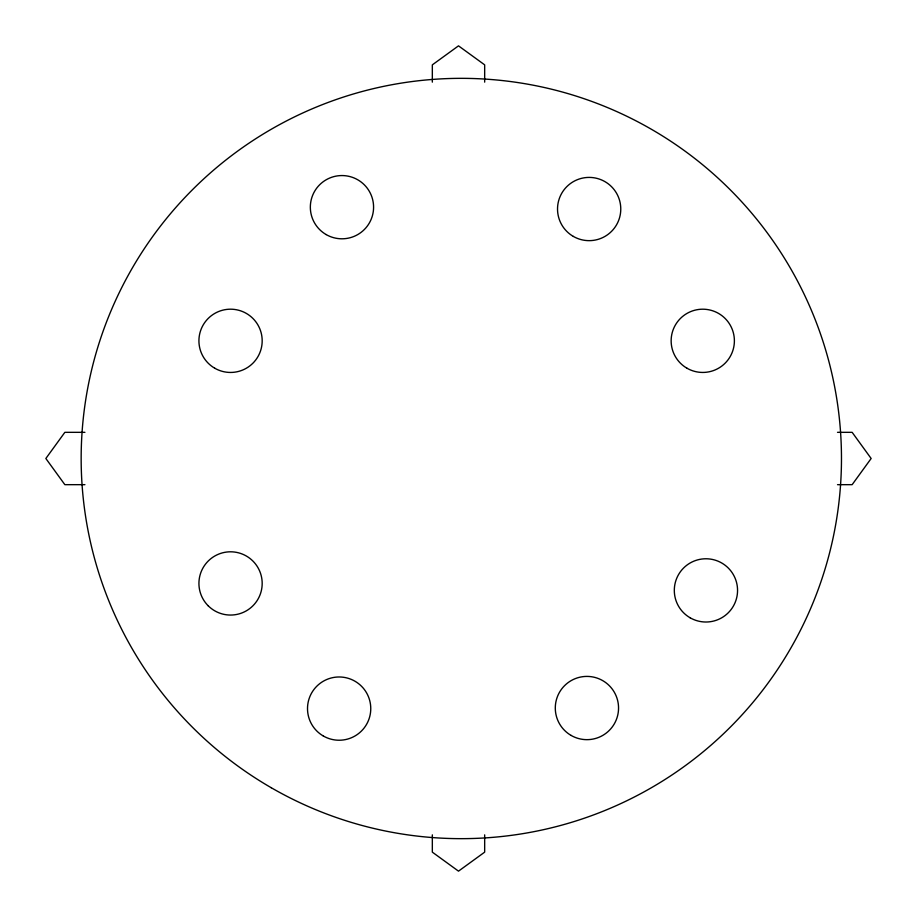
<?xml version="1.0" encoding="UTF-8"?>
<svg xmlns="http://www.w3.org/2000/svg" width="917" height="917" viewBox="0 0 917 917"><rect width="100%" height="100%" fill="white"/><g stroke="black" fill="none" stroke-linecap="round" stroke-linejoin="round"><path stroke-width="1.38" d="M84.926 432.331L64.855 432.331L45.85 458.5L64.855 484.669L84.926 484.669M837.519 432.331L852.145 432.331L871.15 458.5L852.145 484.669L837.519 484.669M484.669 82.14L484.669 64.855L458.5 45.85L432.331 64.855L432.331 82.14M484.669 834.86L484.669 852.145L458.5 871.15L432.331 852.145L432.331 834.86M208.193 605.793A31.625 31.625 0 0 0 261.104 591.614A31.625 31.625 0 0 0 222.361 552.882A31.625 31.625 0 0 0 208.193 605.793M271.237 787.726A380.154 380.154 0 0 0 841.474 458.5A380.154 380.154 0 0 0 271.237 129.274A380.154 380.154 0 0 0 271.237 787.726M323.323 735.996A31.625 31.625 0 0 0 370.766 708.6A31.625 31.625 0 0 0 323.323 681.216A31.625 31.625 0 0 0 323.323 735.996M326.154 234.569A31.625 31.625 0 0 0 373.586 207.173A31.625 31.625 0 0 0 326.154 179.789A31.625 31.625 0 0 0 326.154 234.569M571.108 735.423A31.625 31.625 0 0 0 618.551 708.039A31.625 31.625 0 0 0 571.108 680.643A31.625 31.625 0 0 0 571.108 735.423M214.738 368.21A31.625 31.625 0 0 0 262.182 340.826A31.625 31.625 0 0 0 214.738 313.431A31.625 31.625 0 0 0 214.738 368.21M573.331 236.414A31.625 31.625 0 0 0 620.775 209.03A31.625 31.625 0 0 0 573.331 181.646A31.625 31.625 0 0 0 573.331 236.414M690.123 617.783A31.625 31.625 0 0 0 737.555 590.399A31.625 31.625 0 0 0 690.123 563.004A31.625 31.625 0 0 0 690.123 617.783M686.959 368.21A31.625 31.625 0 0 0 734.391 340.826A31.625 31.625 0 0 0 686.959 313.431A31.625 31.625 0 0 0 686.959 368.21"/></g></svg>
